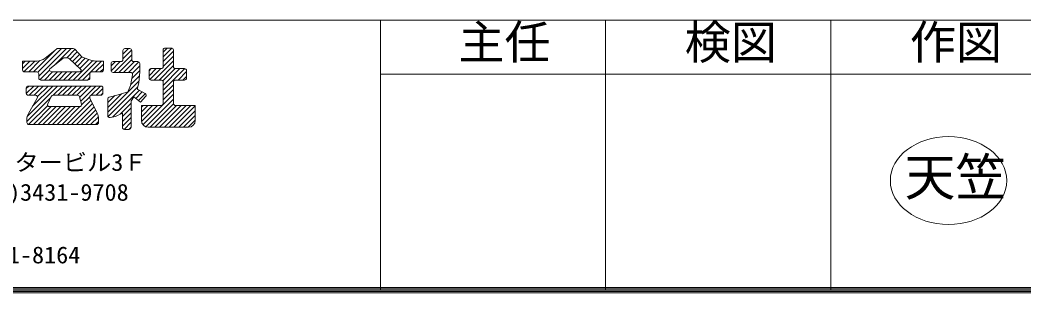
# Model space of a CAD drawing. Units: millimetres at full size; details may follow other scales. Extents: x -1603 to 1599, y -1129 to 1133.
# Drawn here: x -786.1 to -340.2, y -1129.2 to -1008 of the extents above; entities that cross this region are included whole.
import ezdxf
from ezdxf.enums import TextEntityAlignment as Align

# ---------------------------------------------------------------- set-up
doc = ezdxf.new("R2010")
doc.units = ezdxf.units.MM
doc.header["$LTSCALE"] = 4
for name, color, linetype, lineweight in [('0-0_0', 7, 'Continuous', 18), ('0-E_MOJI', 4, 'Continuous', 9), ('1-0_WAKU', 7, 'Continuous', 18)]:
    doc.layers.add(name, color=color, linetype=linetype, lineweight=lineweight)
doc.styles.add('ＭＳ ゴシック', font='')
doc.styles.get('ＭＳ ゴシック').set_extended_font_data('MS Gothic')

msp = doc.modelspace()

# ---------------------------------------------------------------- linework, layer by layer
at = {"layer": '0-0_0'}
for p, q in [((-778.206, -1031.163), (-767.694, -1020.65)), ((-777.806, -1032.884), (-765.572, -1020.65)), ((-774.984, -1024.914), (-769.846, -1020.842)), ((-770.894, -1028.094), (-763.451, -1020.65)), ((-769.295, -1020.65), (-762.51, -1020.65)), ((-765.428, -1024.748), (-761.74, -1021.061)), ((-761.862, -1020.931), (-758.507, -1024.508)), ((-740.414, -1023.069), (-737.995, -1020.65)), ((-737.442, -1020.65), (-739.526, -1020.65)), ((-722.562, -1022.188), (-720.783, -1020.41)), ((-722.562, -1024.309), (-718.682, -1020.43)), ((-718.866, -1020.41), (-721.674, -1020.41)), ((-780.18, -1031.016), (-770.621, -1021.456)), ((-772.84, -1029.636), (-767.077, -1025.069)), ((-766.158, -1024.748), (-765.13, -1024.748)), ((-764.109, -1025.156), (-759.115, -1029.91)), ((-763.907, -1025.349), (-760.713, -1022.156)), ((-762.82, -1026.384), (-759.686, -1023.25)), ((-761.733, -1027.418), (-758.66, -1024.344)), ((-760.646, -1028.452), (-757.169, -1024.975)), ((-759.559, -1029.487), (-755.598, -1025.525)), ((-758.507, -1024.508), (-754.631, -1025.863)), ((-744.359, -1031.257), (-736.554, -1023.452)), ((-742.238, -1031.257), (-736.552, -1025.571)), ((-740.414, -1025.19), (-736.576, -1021.352)), ((-740.414, -1021.538), (-740.414, -1025.548)), ((-736.554, -1025.548), (-736.554, -1021.538)), ((-722.562, -1021.298), (-722.562, -1028.682)), ((-722.562, -1026.43), (-717.978, -1021.847)), ((-722.562, -1028.552), (-717.978, -1023.968)), ((-717.978, -1028.682), (-717.978, -1021.298)), ((-785.043, -1027.394), (-783.844, -1026.195)), ((-785.043, -1029.515), (-781.723, -1026.195)), ((-784.388, -1030.981), (-779.602, -1026.195)), ((-782.302, -1031.016), (-777.302, -1026.016)), ((-762.583, -1034.632), (-753.982, -1026.03)), ((-760.462, -1034.632), (-752.025, -1026.195)), ((-758.341, -1034.632), (-749.904, -1026.195)), ((-749.098, -1026.195), (-752.676, -1026.195)), ((-752.603, -1031.016), (-749.098, -1027.511)), ((-750.482, -1031.016), (-749.098, -1029.632)), ((-749.098, -1030.128), (-749.098, -1026.195)), ((-745.721, -1028.376), (-743.78, -1026.436)), ((-745.721, -1027.324), (-745.721, -1030.369)), ((-745.711, -1030.488), (-741.659, -1026.436)), ((-741.302, -1026.436), (-744.833, -1026.436)), ((-740.116, -1031.257), (-735.295, -1026.436)), ((-737.995, -1031.257), (-733.326, -1026.588)), ((-736.32, -1031.703), (-732.935, -1028.318)), ((-733.823, -1026.436), (-735.666, -1026.436)), ((-728.834, -1030.582), (-727.822, -1029.57)), ((-728.834, -1032.703), (-725.701, -1029.57)), ((-728.468, -1034.458), (-723.58, -1029.57)), ((-723.45, -1029.57), (-727.946, -1029.57)), ((-726.521, -1034.632), (-717.978, -1026.09)), ((-724.4, -1034.632), (-717.978, -1028.211)), ((-722.698, -1035.052), (-717.205, -1029.558)), ((-722.562, -1037.037), (-715.094, -1029.57)), ((-722.562, -1039.158), (-712.982, -1029.579)), ((-713.076, -1029.57), (-717.09, -1029.57)), ((-784.155, -1031.016), (-778.694, -1031.016)), ((-777.806, -1031.904), (-777.806, -1033.744)), ((-777.328, -1034.527), (-773.044, -1030.244)), ((-775.311, -1034.632), (-771.653, -1030.974)), ((-773.19, -1034.632), (-769.574, -1031.016)), ((-772.648, -1030.665), (-771.519, -1031.016)), ((-771.519, -1031.016), (-759.709, -1031.016)), ((-771.068, -1034.632), (-767.453, -1031.016)), ((-768.947, -1034.632), (-765.331, -1031.016)), ((-766.826, -1034.632), (-763.21, -1031.016)), ((-764.704, -1034.632), (-761.089, -1031.016)), ((-759.347, -1030.904), (-759.709, -1031.016)), ((-756.219, -1034.632), (-755.129, -1033.542)), ((-755.129, -1033.744), (-755.129, -1031.904)), ((-754.241, -1031.016), (-749.986, -1031.016)), ((-744.833, -1031.257), (-737.085, -1031.257)), ((-737.036, -1037.043), (-736.21, -1032.298)), ((-736.956, -1036.582), (-733.107, -1032.733)), ((-736.509, -1034.014), (-732.935, -1030.44)), ((-733.418, -1035.838), (-732.935, -1031.016)), ((-728.834, -1030.458), (-728.834, -1033.744)), ((-715.914, -1034.632), (-712.188, -1030.906)), ((-713.793, -1034.632), (-712.188, -1033.028)), ((-712.188, -1033.744), (-712.188, -1030.458)), ((-783.355, -1038.433), (-782.206, -1037.284)), ((-783.355, -1038.172), (-783.355, -1040.494)), ((-783.35, -1040.549), (-780.084, -1037.284)), ((-782.85, -1050.656), (-769.478, -1037.284)), ((-750.228, -1037.284), (-782.467, -1037.284)), ((-782.061, -1041.382), (-777.963, -1037.284)), ((-780.54, -1046.225), (-771.599, -1037.284)), ((-779.94, -1041.382), (-775.842, -1037.284)), ((-778.472, -1042.036), (-773.72, -1037.284)), ((-776.918, -1034.632), (-756.017, -1034.632)), ((-771.454, -1041.382), (-767.356, -1037.284)), ((-769.333, -1041.382), (-765.235, -1037.284)), ((-767.212, -1041.382), (-763.114, -1037.284)), ((-765.09, -1041.382), (-760.992, -1037.284)), ((-762.969, -1041.382), (-758.871, -1037.284)), ((-760.848, -1041.382), (-756.75, -1037.284)), ((-759.681, -1042.337), (-754.628, -1037.284)), ((-759.21, -1043.986), (-752.507, -1037.284)), ((-754.505, -1041.404), (-750.386, -1037.284)), ((-752.362, -1041.382), (-749.34, -1038.359)), ((-749.34, -1040.494), (-749.34, -1038.172)), ((-747.168, -1048.916), (-733.343, -1035.09)), ((-747.022, -1050.891), (-733.901, -1037.77)), ((-738.076, -1039.537), (-737.036, -1037.043)), ((-733.418, -1035.838), (-733.972, -1038.054)), ((-727.946, -1034.632), (-723.45, -1034.632)), ((-722.562, -1035.52), (-722.562, -1045.074)), ((-722.562, -1041.28), (-717.978, -1036.696)), ((-722.562, -1043.401), (-717.978, -1038.818)), ((-717.978, -1045.074), (-717.978, -1035.52)), ((-717.09, -1034.632), (-713.076, -1034.632)), ((-783.113, -1053.041), (-772.528, -1042.456)), ((-782.467, -1041.382), (-779.327, -1041.382)), ((-778.554, -1042.706), (-782.349, -1049.429)), ((-772.258, -1041.888), (-773.824, -1045.174)), ((-771.456, -1041.382), (-760.624, -1041.382)), ((-758.83, -1045.312), (-759.77, -1042.026)), ((-758.814, -1045.712), (-755.184, -1042.082)), ((-751.87, -1049.313), (-755.118, -1042.66)), ((-754.32, -1041.382), (-750.228, -1041.382)), ((-750.241, -1041.382), (-749.34, -1040.48)), ((-747.168, -1046.794), (-741.104, -1040.73)), ((-747.168, -1044.673), (-744.011, -1041.516)), ((-747.168, -1043.031), (-747.168, -1050.408)), ((-746.506, -1042.172), (-742.585, -1041.141)), ((-745.066, -1051.056), (-733.223, -1039.213)), ((-742.585, -1041.141), (-738.658, -1040.051)), ((-736.631, -1043.671), (-735.545, -1042.142)), ((-734.718, -1042.83), (-731.833, -1039.944)), ((-733.561, -1043.794), (-730.454, -1040.686)), ((-733.524, -1039.055), (-730.585, -1040.601)), ((-731.547, -1054.508), (-717.978, -1040.939)), ((-730.319, -1055.4), (-717.978, -1043.06)), ((-782.34, -1054.389), (-773.841, -1045.89)), ((-780.229, -1054.399), (-772.274, -1046.444)), ((-778.108, -1054.399), (-770.153, -1046.444)), ((-775.986, -1054.399), (-768.031, -1046.444)), ((-773.865, -1054.399), (-765.91, -1046.444)), ((-773.022, -1046.444), (-759.684, -1046.444)), ((-771.744, -1054.399), (-763.789, -1046.444)), ((-769.622, -1054.399), (-761.668, -1046.444)), ((-767.501, -1054.399), (-759.532, -1046.43)), ((-765.38, -1054.399), (-754.633, -1043.652)), ((-763.258, -1054.399), (-753.937, -1045.078)), ((-761.137, -1054.399), (-753.241, -1046.503)), ((-759.016, -1054.399), (-752.545, -1047.929)), ((-741.714, -1049.826), (-736.795, -1044.906)), ((-740.655, -1050.888), (-736.795, -1047.028)), ((-736.795, -1055.681), (-736.795, -1044.185)), ((-732.212, -1045.962), (-732.212, -1052.644)), ((-723.45, -1045.962), (-732.212, -1045.962)), ((-732.212, -1046.687), (-731.487, -1045.962)), ((-732.212, -1048.808), (-729.366, -1045.962)), ((-732.212, -1050.929), (-727.244, -1045.962)), ((-732.179, -1053.018), (-725.123, -1045.962)), ((-728.402, -1055.604), (-717.969, -1045.172)), ((-726.28, -1055.604), (-716.638, -1045.962)), ((-724.159, -1055.604), (-714.516, -1045.962)), ((-722.038, -1055.604), (-712.395, -1045.962)), ((-719.916, -1055.604), (-710.274, -1045.962)), ((-717.795, -1055.604), (-708.328, -1046.138)), ((-708.328, -1045.962), (-717.09, -1045.962)), ((-708.328, -1052.644), (-708.328, -1045.962)), ((-783.113, -1052.339), (-783.113, -1053.511)), ((-756.894, -1054.399), (-751.852, -1049.357)), ((-754.773, -1054.399), (-751.347, -1050.974)), ((-751.27, -1053.511), (-751.27, -1051.91)), ((-746.094, -1051.276), (-743.791, -1050.783)), ((-743.791, -1050.783), (-740.655, -1049.337)), ((-740.655, -1053.009), (-736.795, -1049.149)), ((-740.655, -1049.337), (-740.655, -1055.681)), ((-740.655, -1055.13), (-736.795, -1051.27)), ((-715.674, -1055.604), (-708.328, -1048.26)), ((-713.552, -1055.604), (-708.328, -1050.381)), ((-782.225, -1054.399), (-752.158, -1054.399)), ((-752.652, -1054.399), (-751.27, -1053.017)), ((-739.951, -1056.548), (-736.795, -1053.392)), ((-739.767, -1056.569), (-737.683, -1056.569)), ((-737.851, -1056.569), (-736.795, -1055.513)), ((-729.252, -1055.604), (-711.288, -1055.604)), ((-711.431, -1055.604), (-708.328, -1052.502))]:
    msp.add_line(p, q, dxfattribs=at)
for points in [[(-778.661, -1026.195), (-785.043, -1026.195), (-785.043, -1030.128)], [(-732.959, -1031.257), (-732.935, -1031.257), (-732.935, -1027.324)], [(-730.348, -1041.991), (-732.694, -1044.516), (-735.545, -1042.142)]]:
    msp.add_lwpolyline(points, dxfattribs=at)
for centre, radius, start, end in [((-769.295, -1021.538), 0.888, 90, 128.397), ((-762.51, -1021.538), 0.888, 43.174, 90), ((-739.526, -1021.538), 0.888, 90, 180), ((-737.442, -1021.538), 0.888, 0, 90), ((-721.674, -1021.298), 0.888, 90, 180), ((-718.866, -1021.298), 0.888, 0, 90), ((-778.661, -1020.275), 5.92, 270, 308.397), ((-766.158, -1026.228), 1.48, 90, 128.397), ((-765.13, -1026.228), 1.48, 46.418, 90), ((-741.302, -1025.548), 0.888, 270, 0), ((-735.666, -1025.548), 0.888, 180, 270), ((-772.472, -1030.1), 0.592, 128.397, 252.74), ((-759.523, -1030.338), 0.592, 287.26, 46.418), ((-752.676, -1020.275), 5.92, 250.723, 270), ((-744.833, -1027.324), 0.888, 90, 180), ((-733.823, -1027.324), 0.888, 0, 90), ((-727.946, -1030.458), 0.888, 90, 180), ((-723.45, -1028.682), 0.888, 270, 0), ((-717.09, -1028.682), 0.888, 180, 270), ((-713.076, -1030.458), 0.888, 0, 90), ((-784.155, -1030.128), 0.888, 180, 270), ((-778.694, -1031.904), 0.888, 0, 90), ((-776.918, -1033.744), 0.888, 180, 270), ((-756.017, -1033.744), 0.888, 270, 0), ((-754.241, -1031.904), 0.888, 90, 180), ((-749.986, -1030.128), 0.888, 270, 0), ((-744.833, -1030.369), 0.888, 180, 270), ((-737.085, -1032.145), 0.888, 350.127, 90), ((-727.946, -1033.744), 0.888, 180, 270), ((-713.076, -1033.744), 0.888, 270, 0), ((-782.467, -1038.172), 0.888, 90, 180), ((-750.228, -1038.172), 0.888, 0, 90), ((-733.111, -1038.269), 0.888, 165.954, 242.259), ((-723.45, -1035.52), 0.888, 0, 90), ((-717.09, -1035.52), 0.888, 90, 180), ((-782.467, -1040.494), 0.888, 180, 270), ((-779.327, -1042.27), 0.888, 330.554, 90), ((-771.456, -1042.27), 0.888, 90, 154.52), ((-760.624, -1042.27), 0.888, 15.957, 90), ((-754.32, -1042.27), 0.888, 90, 206.02), ((-750.228, -1040.494), 0.888, 270, 0), ((-746.28, -1043.031), 0.888, 104.733, 180), ((-738.896, -1039.195), 0.888, 285.513, 337.365), ((-730.998, -1041.386), 0.888, 317.1, 62.259), ((-773.022, -1045.556), 0.888, 154.52, 270), ((-759.684, -1045.556), 0.888, 270, 15.957), ((-735.907, -1044.185), 0.888, 144.618, 180), ((-723.45, -1045.074), 0.888, 270, 0), ((-717.09, -1045.074), 0.888, 180, 270), ((-777.193, -1052.339), 5.92, 150.554, 180), ((-757.19, -1051.91), 5.92, 0, 26.02), ((-746.28, -1050.408), 0.888, 180, 282.086), ((-782.225, -1053.511), 0.888, 180, 270), ((-752.158, -1053.511), 0.888, 270, 0), ((-739.767, -1055.681), 0.888, 180, 270), ((-737.683, -1055.681), 0.888, 270, 0), ((-729.252, -1052.644), 2.96, 180, 270), ((-711.288, -1052.644), 2.96, 270, 0)]:
    msp.add_arc(centre, radius, start, end, dxfattribs=at)
msp.add_ellipse((-373.675, -1079.298), major_axis=(25.847, 0), ratio=0.755094, dxfattribs=at)
at = {"layer": '1-0_WAKU'}
for p, q in [((-1602, -1008), (1598, -1008)), ((-626, -1008), (-626, -1128)), ((-526, -1008), (-526, -1128)), ((-426, -1008), (-426, -1128)), ((-626, -1032), (-326, -1032)), ((-1602, -1128), (1598, -1128)), ((-1601.4, -1127.4), (1597.4, -1127.4)), ((-1600.8, -1126.8), (1596.8, -1126.8)), ((-1603.2, -1129.2), (1599.2, -1129.2)), ((-1602.6, -1128.6), (1598.6, -1128.6))]:
    msp.add_line(p, q, dxfattribs=at)

# ---------------------------------------------------------------- texts
at = {"layer": '0-0_0', "style": 'ＭＳ ゴシック', "width": 1.05}
for s, p in [('本社〒105-0004東京都港区新橋5-8-11新橋エンタービル3Ｆ', (-1014.22, -1077.212)), ('TEL.東京(03)3431-9713(代）  FAX.(03)3431-9708', (-979.273, -1090.502)), ('TEL.(048)932-3853(代）  FAX.(048)931-8164', (-979.273, -1118.326))]:
    msp.add_text(s, height=7.507, dxfattribs=at).set_placement(p, align=Align.BOTTOM_LEFT)
at = {"layer": '0-0_0', "style": 'ＭＳ ゴシック'}
msp.add_text('天笠', height=16.52, dxfattribs=at).set_placement((-393.167, -1090.908), align=Align.BOTTOM_LEFT)
at = {"layer": '0-E_MOJI', "color": 6, "style": 'ＭＳ ゴシック'}
for s, p in [('主任', (-591.395, -1029.842)), ('検図', (-490.862, -1029.842)), ('作図', (-390.862, -1029.842))]:
    msp.add_text(s, height=15.01, dxfattribs=at).set_placement(p, align=Align.BOTTOM_LEFT)

doc.saveas('drawing.dxf')
